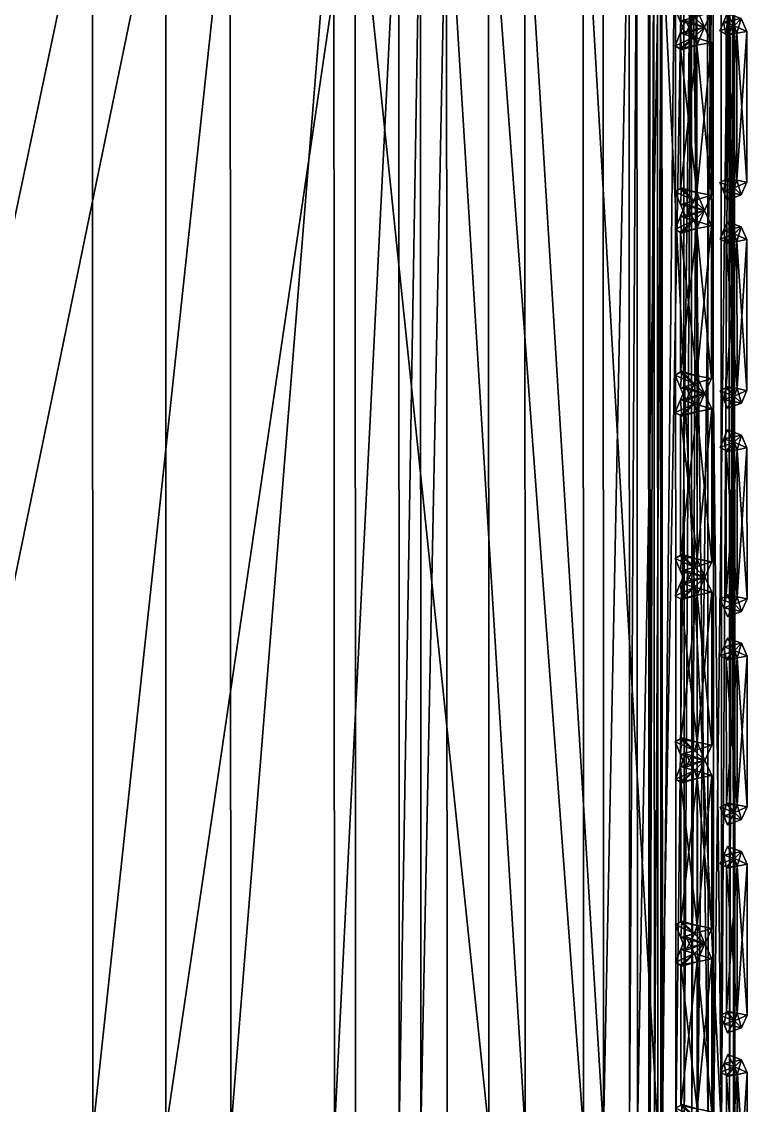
# Model space of a CAD drawing. Header units: centimetres. Extents: x -29.3 to 29.3, y -28.9 to 28.9.
# Drawn here: x 27.923 to 29.341, y 12.357 to 14.476 of the extents above; entities that cross this region are included whole.
import ezdxf

# ---------------------------------------------------------------- set-up
doc = ezdxf.new("R2010")
doc.units = ezdxf.units.CM
doc.layers.get('0').update_dxf_attribs({"true_color": 0xb1581b})

msp = doc.modelspace()

# ---------------------------------------------------------------- meshes
at = {"color": 34, "true_color": 0xb1581b}
mesh = msp.add_polyface(dxfattribs=at)
corners = [(28.5328, 14.816, 4.6663), (28.5337, 12.3068, 4.6833), (28.3311, 12.3067, 4.6833), (28.3303, 14.8158, 4.6663), (28.5282, 17.2791, 4.6208), (28.3256, 17.2785, 4.6208), (28.3314, 9.7956, 4.7369), (28.3139, 19.6507, 4.482), (28.0564, 17.2777, 4.6208), (28.0447, 19.6489, 4.482), (27.4958, 17.0694, 4.6222), (28.0611, 14.8155, 4.6663), (28.0619, 12.3066, 4.6833), (27.5013, 12.1586, 4.6839), (27.5004, 14.6372, 4.6671), (28.0622, 9.7956, 4.7369), (28.2044, 14.822, 18.985), (27.6864, 14.8218, 19.2113), (27.6865, 12.3077, 19.2376), (28.2047, 12.3077, 19.0071), (28.5745, 14.8222, 18.7641), (28.575, 12.3078, 18.7822), (28.563, 17.2846, 18.7404), (28.1924, 17.2828, 18.9554), (27.6747, 17.2822, 19.1751), (28.2048, 9.7936, 19.0144), (28.5751, 9.7936, 18.7882), (26.9822, 12.3076, 19.4764), (26.9822, 9.7935, 19.4867), (26.9821, 14.8217, 19.4456), (26.9723, 17.2832, 19.4021), (26.049, 17.2852, 19.6276), (26.0564, 14.8216, 19.6778), (26.0564, 12.3076, 19.7124), (24.8738, 14.8216, 19.8978), (23.3989, 14.8216, 20.0953), (23.3989, 12.3076, 20.1316), (24.8738, 12.3076, 19.9345), (24.8691, 17.2876, 19.8425), (23.3966, 17.2898, 20.0381), (26.9428, 19.6394, 19.3538), (27.6402, 19.6349, 19.1367), (21.5965, 14.8216, 20.2604), (21.5965, 12.3076, 20.2928), (28.157, 19.6368, 18.9253), (27.4842, 19.4111, 4.485), (26.4191, 16.446, 4.6263), (26.4079, 18.7019, 4.4941), (25.0843, 15.615, 4.6317), (25.0737, 17.757, 4.5063), (26.4235, 14.1027, 4.6695), (26.4243, 11.7147, 4.6858), (25.0893, 11.1228, 4.6882), (25.0885, 13.3902, 4.6728)]
mesh.append_faces([[corners[k] for k in face] for face in [(0, 1, 2), (2, 3, 0), (4, 0, 3), (3, 5, 4), (6, 2, 1), (7, 5, 8), (9, 8, 10), (11, 8, 5), (5, 3, 11), (12, 11, 3), (3, 2, 12), (11, 12, 13), (13, 14, 11), (8, 11, 14), (14, 10, 8), (15, 12, 2), (16, 17, 18), (18, 19, 16), (20, 16, 19), (19, 21, 20), (16, 20, 22), (22, 23, 16), (17, 16, 23), (23, 24, 17), (25, 19, 18), (26, 21, 19), (18, 27, 28), (29, 27, 18), (18, 17, 29), (30, 29, 17), (17, 24, 30), (29, 30, 31), (31, 32, 29), (27, 29, 32), (32, 33, 27), (34, 35, 36), (36, 37, 34), (32, 34, 37), (37, 33, 32), (34, 32, 31), (31, 38, 34), (35, 34, 38), (38, 39, 35), (31, 30, 40), (30, 24, 41), (42, 35, 39), (43, 36, 35), (24, 23, 44), (45, 10, 46), (47, 46, 48), (48, 49, 47), (50, 46, 10), (10, 14, 50), (51, 50, 14), (14, 13, 51), (50, 51, 52), (52, 53, 50), (46, 50, 53), (53, 48, 46)]], dxfattribs={"vtx2": -1, "color": 34})
mesh = msp.add_polyface(dxfattribs=at)
corners = [(29.3166, 12.307, 15.946), (29.3157, 14.8167, 15.9427), (29.3157, 14.8167, 16.9031), (29.3166, 12.307, 16.9072), (29.3166, 12.307, 14.6243), (29.3157, 14.8167, 14.622), (29.3157, 14.8167, 13.0097), (29.3166, 12.307, 13.0109), (29.3157, 14.8167, 11.2518), (29.3166, 12.307, 11.2518), (29.2903, 12.307, 17.9675), (29.2895, 14.8167, 17.9627), (29.2632, 14.8167, 17.9712), (29.2641, 12.307, 17.9761), (29.2317, 14.8166, 17.9741), (29.2002, 14.8166, 17.9712), (29.174, 14.8166, 17.9627), (29.1748, 12.3069, 17.9675), (29.2011, 12.307, 17.9761), (29.3157, 14.8167, 17.4343), (29.3166, 12.307, 17.4388), (29.3157, 14.8167, 17.6851), (29.3166, 12.307, 17.6898), (29.3052, 14.8167, 17.9485), (29.3131, 14.8167, 17.9265), (29.3061, 12.307, 17.9533), (29.3139, 12.307, 17.9314), (29.1486, 12.3069, 17.9135), (29.1477, 14.8165, 17.9087), (29.1477, 14.8165, 17.8859), (29.1512, 12.3069, 17.9348), (29.1503, 14.8166, 17.93), (29.1582, 14.8166, 17.9485), (29.1591, 12.3069, 17.9533), (29.3157, 14.8167, 17.8948), (29.3166, 12.307, 17.8996), (29.3157, 14.8167, 17.8539), (29.3166, 12.307, 17.8587), (29.2746, 12.307, 6.2084), (29.2737, 14.8167, 6.2011), (29.3052, 14.8167, 7.7916), (29.2431, 12.307, 5.023), (29.2422, 14.8167, 5.0084), (29.3157, 14.8167, 9.4938), (29.3166, 12.307, 9.4926), (29.1716, 12.3069, 4.351), (29.1708, 14.8166, 4.3339), (29.2165, 14.8166, 4.3755), (29.126, 12.3069, 4.3925), (29.1251, 14.8165, 4.3755), (28.7484, 17.2797, 4.6208), (28.753, 14.8162, 4.6663), (28.7021, 14.8161, 4.6663), (28.7029, 12.3068, 4.6833), (28.6606, 12.3068, 4.6833), (28.6597, 14.8161, 4.6663), (28.6974, 17.2796, 4.6208), (28.6551, 17.2795, 4.6208), (28.5328, 14.816, 4.6663), (28.5337, 12.3068, 4.6833), (28.8347, 14.8223, 18.546), (28.8353, 12.3079, 18.5603), (29.0206, 12.3079, 18.3443), (29.0199, 14.8224, 18.3333), (28.5745, 14.8222, 18.7641), (28.575, 12.3078, 18.7822), (29.1656, 12.3079, 18.1369), (29.165, 14.8224, 18.1287), (29.2905, 12.3079, 17.9337), (29.29, 14.8222, 17.9282), (28.906, 14.8163, 4.6663), (29.0589, 14.8165, 4.6247), (29.0598, 12.3069, 4.6418), (28.9068, 12.3069, 4.6833), (29.2326, 12.307, 4.5172), (29.2317, 14.8166, 4.5001), (29.2173, 12.307, 4.3925), (29.1099, 14.8165, 4.5001), (29.1107, 12.3069, 4.5172), (29.3157, 14.8167, 17.8045), (29.3166, 12.307, 17.8093)]
mesh.append_faces([[corners[k] for k in face] for face in [(0, 1, 2), (2, 3, 0), (1, 0, 4), (4, 5, 1), (6, 5, 4), (4, 7, 6), (8, 6, 7), (7, 9, 8), (10, 11, 12), (13, 12, 14), (15, 16, 17), (14, 15, 18), (19, 20, 3), (3, 2, 19), (20, 19, 21), (21, 22, 20), (23, 11, 10), (24, 23, 25), (25, 26, 24), (27, 28, 29), (30, 31, 28), (32, 31, 30), (16, 32, 33), (34, 24, 26), (26, 35, 34), (36, 34, 35), (35, 37, 36), (38, 39, 40), (41, 42, 39), (43, 8, 9), (9, 44, 43), (40, 43, 44), (45, 46, 47), (48, 49, 46), (50, 51, 52), (53, 52, 51), (54, 55, 52), (56, 52, 55), (57, 55, 58), (59, 58, 55), (60, 61, 62), (62, 63, 60), (61, 60, 64), (64, 65, 61), (66, 67, 63), (63, 62, 66), (67, 66, 68), (68, 69, 67), (70, 71, 72), (51, 70, 73), (70, 51, 50), (74, 75, 42), (76, 47, 75), (72, 71, 77), (78, 77, 49), (79, 36, 37), (37, 80, 79), (21, 79, 80), (80, 22, 21)]], dxfattribs={"vtx2": -1, "color": 34})
at = {"color": 164, "true_color": 0x1c1cb1}
mesh = msp.add_polyface(dxfattribs=at)
corners = [(29.3149, 14.4682, 17.7715), (29.2943, 14.475, 17.7698), (29.2872, 14.4579, 17.7517), (29.2986, 14.452, 17.7517), (29.3287, 14.4821, 17.7517), (29.3015, 14.492, 17.7516), (29.3149, 14.4682, 17.7318), (29.2943, 14.4749, 17.7335), (29.3203, 14.4535, 17.7717), (29.2991, 14.4493, 17.7517), (29.3398, 14.4572, 17.7517), (29.3203, 14.4534, 17.7318), (29.3205, 14.1661, 17.7724), (29.2993, 14.1702, 17.7524), (29.3399, 14.1622, 17.7524), (29.3205, 14.166, 17.7325), (29.3203, 14.5733, 17.7714), (29.3202, 14.8607, 17.7707), (29.299, 14.8565, 17.7507), (29.2991, 14.5773, 17.7514), (29.3397, 14.5694, 17.7514), (29.3396, 14.8644, 17.7507), (29.3203, 14.5732, 17.7315), (29.3202, 14.8606, 17.7308), (29.3149, 14.5585, 17.7713), (29.2986, 14.5746, 17.7514), (29.3287, 14.5446, 17.7515), (29.3149, 14.5584, 17.7316), (29.2943, 14.5517, 17.7696), (29.2872, 14.5687, 17.7514), (29.3015, 14.5346, 17.7515), (29.2943, 14.5516, 17.7333)]
mesh.append_faces([[corners[k] for k in face] for face in [(30, 28, 29), (31, 30, 29)]], dxfattribs={"color": 164})
mesh.append_faces([[corners[k] for k in face] for face in [(0, 1, 2), (2, 3, 0), (4, 5, 1), (1, 0, 4), (6, 7, 5), (5, 4, 6), (3, 2, 7), (7, 6, 3), (8, 0, 3), (3, 9, 8), (10, 4, 0), (0, 8, 10), (11, 6, 4), (4, 10, 11), (9, 3, 6), (6, 11, 9), (12, 8, 9), (9, 13, 12), (14, 10, 8), (15, 11, 10), (13, 9, 11), (11, 15, 13), (5, 7, 2), (2, 1, 5), (16, 17, 18), (18, 19, 16), (17, 16, 20), (21, 20, 22), (19, 18, 23), (23, 22, 19), (24, 16, 19), (19, 25, 24), (26, 20, 16), (16, 24, 26), (27, 22, 20), (20, 26, 27), (25, 19, 22), (22, 27, 25), (28, 24, 25), (25, 29, 28), (30, 26, 24), (24, 28, 30), (31, 27, 26), (26, 30, 31), (29, 25, 27), (27, 31, 29)]], dxfattribs={"vtx2": -1, "color": 164})
at = {"color": 34, "true_color": 0xb1581b}
mesh = msp.add_polyface(dxfattribs=at)
corners = [(29.3169, 9.7957, 15.9473), (29.3166, 12.307, 15.946), (29.3166, 12.307, 16.9072), (29.3169, 9.7957, 14.6252), (29.3166, 12.307, 14.6243), (29.3166, 12.307, 11.2518), (29.3166, 12.307, 13.0109), (29.3169, 9.7957, 13.0114), (29.2906, 9.7957, 17.9693), (29.2903, 12.307, 17.9675), (29.2641, 12.307, 17.9761), (29.2644, 9.7957, 17.9778), (29.2326, 12.307, 17.9789), (29.2011, 12.307, 17.9761), (29.2014, 9.7957, 17.9778), (29.1748, 12.3069, 17.9675), (29.1751, 9.7957, 17.9693), (29.2632, 14.8167, 17.9712), (29.2317, 14.8166, 17.9741), (29.2002, 14.8166, 17.9712), (29.3169, 9.7957, 16.9087), (29.3166, 12.307, 17.4388), (29.3169, 9.7957, 17.4404), (29.3166, 12.307, 17.6898), (29.3139, 12.307, 17.9314), (29.3061, 12.307, 17.9533), (29.3064, 9.7957, 17.9551), (29.3052, 14.8167, 17.9485), (29.1477, 14.8165, 17.8859), (29.1486, 12.3069, 17.8908), (29.1486, 12.3069, 17.9135), (29.1477, 14.8165, 17.9087), (29.1512, 12.3069, 17.9348), (29.1591, 12.3069, 17.9533), (29.1582, 14.8166, 17.9485), (29.174, 14.8166, 17.9627), (29.1489, 9.7957, 17.9153), (29.1515, 9.7957, 17.9366), (29.1594, 9.7957, 17.9551), (29.3166, 12.307, 17.8587), (29.3166, 12.307, 17.8996), (29.3169, 9.7957, 17.9014), (29.3142, 9.7957, 17.9331), (29.2431, 12.307, 5.023), (29.2746, 12.307, 6.2084), (29.2749, 9.7957, 6.2347), (29.3061, 12.307, 7.792), (29.3064, 9.7957, 7.798), (29.3166, 12.307, 9.4926), (29.3169, 9.7957, 9.4922), (29.3169, 9.7957, 11.2518), (29.3052, 14.8167, 7.7916), (29.2737, 14.8167, 6.2011), (29.2165, 14.8166, 4.3755), (29.2173, 12.307, 4.3925), (29.1716, 12.3069, 4.351), (29.1708, 14.8166, 4.3339), (29.126, 12.3069, 4.3925), (29.1719, 9.7957, 4.4045), (29.1263, 9.7957, 4.4461), (28.753, 14.8162, 4.6663), (28.7539, 12.3068, 4.6833), (28.7029, 12.3068, 4.6833), (28.7021, 14.8161, 4.6663), (28.6606, 12.3068, 4.6833), (28.6597, 14.8161, 4.6663), (28.5337, 12.3068, 4.6833), (29.0206, 12.3079, 18.3443), (28.8353, 12.3079, 18.5603), (28.8355, 9.7936, 18.5651), (28.575, 12.3078, 18.7822), (28.5751, 9.7936, 18.7882), (29.2905, 12.3079, 17.9337), (29.1656, 12.3079, 18.1369), (29.1658, 9.7936, 18.1396), (29.0208, 9.7936, 18.348), (29.0598, 12.3069, 4.6418), (28.9068, 12.3069, 4.6833), (28.906, 14.8163, 4.6663), (28.9071, 9.7957, 4.7369), (29.0601, 9.7957, 4.6953), (29.2422, 14.8167, 5.0084), (29.2326, 12.307, 4.5172), (29.2317, 14.8166, 4.5001), (29.2329, 9.7957, 4.5707), (29.2176, 9.7957, 4.4461), (29.1107, 12.3069, 4.5172), (29.111, 9.7957, 4.5707), (29.1099, 14.8165, 4.5001), (29.1251, 14.8165, 4.3755), (29.3166, 12.307, 17.8093), (29.3169, 9.7957, 17.811), (29.3169, 9.7957, 17.8604)]
mesh.append_faces([[corners[k] for k in face] for face in [(0, 1, 2), (3, 4, 1), (5, 6, 7), (6, 4, 3), (8, 9, 10), (11, 10, 12), (12, 13, 14), (13, 15, 16), (17, 10, 9), (18, 12, 10), (15, 13, 19), (13, 12, 18), (20, 2, 21), (22, 21, 23), (24, 25, 26), (25, 9, 8), (9, 25, 27), (28, 29, 30), (31, 30, 32), (32, 33, 34), (33, 15, 35), (36, 30, 29), (37, 32, 30), (15, 33, 38), (33, 32, 37), (39, 40, 41), (40, 24, 42), (43, 44, 45), (44, 46, 47), (46, 48, 49), (48, 5, 50), (51, 46, 44), (52, 44, 43), (48, 46, 51), (53, 54, 55), (56, 55, 57), (58, 55, 54), (59, 57, 55), (60, 61, 62), (63, 62, 64), (65, 64, 66), (67, 68, 69), (68, 70, 71), (72, 73, 74), (73, 67, 75), (76, 77, 78), (77, 61, 60), (61, 77, 79), (77, 76, 80), (81, 43, 82), (83, 82, 54), (84, 82, 43), (85, 54, 82), (80, 76, 86), (87, 86, 57), (88, 86, 76), (89, 57, 86), (23, 90, 91), (90, 39, 92)]], dxfattribs={"vtx2": -1, "color": 34})
at = {"color": 214, "true_color": 0x911cb1}
mesh = msp.add_polyface(dxfattribs=at)
corners = [(29.237, 14.4458, 4.6958), (29.2098, 14.4536, 4.6924), (29.1995, 14.4288, 4.6661), (29.2123, 14.4212, 4.6661), (29.257, 14.4656, 4.6661), (29.2201, 14.4784, 4.6661), (29.237, 14.4458, 4.6364), (29.2098, 14.4536, 4.6398), (29.2421, 14.43, 4.696), (29.21, 14.4236, 4.6661), (29.2707, 14.4356, 4.6661), (29.2421, 14.43, 4.6362), (29.2422, 14.1422, 4.6959), (29.2101, 14.1486, 4.666), (29.2709, 14.1366, 4.6659), (29.2422, 14.1422, 4.636), (29.2124, 14.151, 4.6659), (29.2371, 14.1264, 4.6957), (29.1996, 14.1434, 4.6659), (29.2371, 14.1264, 4.6362), (29.2098, 14.782, 4.6663), (29.21, 14.507, 4.6661), (29.2421, 14.5006, 4.696), (29.242, 14.7884, 4.6962), (29.2707, 14.495, 4.6661), (29.2706, 14.794, 4.6663), (29.2421, 14.5007, 4.6362), (29.237, 14.4848, 4.6958), (29.2123, 14.5094, 4.6661), (29.257, 14.4651, 4.6661), (29.237, 14.4849, 4.6364), (29.2098, 14.477, 4.6924), (29.1994, 14.5018, 4.6661), (29.2201, 14.4523, 4.6661), (29.2098, 14.477, 4.6398)]
mesh.append_faces([[corners[k] for k in face] for face in [(33, 31, 32), (34, 33, 32)]], dxfattribs={"color": 214})
mesh.append_faces([[corners[k] for k in face] for face in [(0, 1, 2), (2, 3, 0), (4, 5, 1), (1, 0, 4), (6, 7, 5), (5, 4, 6), (3, 2, 7), (7, 6, 3), (8, 0, 3), (3, 9, 8), (10, 4, 0), (0, 8, 10), (11, 6, 4), (4, 10, 11), (9, 3, 6), (6, 11, 9), (12, 8, 9), (9, 13, 12), (14, 10, 8), (8, 12, 14), (15, 11, 10), (10, 14, 15), (13, 9, 11), (11, 15, 13), (13, 16, 17), (16, 13, 15), (18, 16, 19), (5, 7, 2), (2, 1, 5), (20, 21, 22), (23, 22, 24), (25, 24, 26), (27, 22, 21), (21, 28, 27), (29, 24, 22), (22, 27, 29), (30, 26, 24), (24, 29, 30), (28, 21, 26), (26, 30, 28), (31, 27, 28), (28, 32, 31), (33, 29, 27), (27, 31, 33), (34, 30, 29), (29, 33, 34), (32, 28, 30), (30, 34, 32)]], dxfattribs={"vtx2": -1, "color": 214})
at = {"color": 164, "true_color": 0x1c1cb1}
mesh = msp.add_polyface(dxfattribs=at)
corners = [(29.3151, 14.061, 17.7726), (29.2945, 14.0678, 17.7708), (29.2874, 14.0507, 17.7527), (29.2988, 14.0448, 17.7527), (29.3289, 14.0749, 17.7527), (29.3017, 14.0849, 17.7526), (29.3151, 14.0609, 17.7328), (29.2945, 14.0677, 17.7345), (29.3205, 14.0463, 17.7727), (29.2993, 14.0421, 17.7527), (29.34, 14.0501, 17.7527), (29.3205, 14.0462, 17.7328), (29.3206, 13.7589, 17.7734), (29.2994, 13.763, 17.7534), (29.3401, 13.755, 17.7535), (29.3206, 13.7588, 17.7335), (29.3152, 13.7441, 17.7733), (29.2989, 13.7602, 17.7534), (29.3203, 14.4535, 17.7717), (29.3205, 14.1661, 17.7724), (29.3399, 14.1622, 17.7524), (29.3398, 14.4572, 17.7517), (29.3205, 14.166, 17.7325), (29.3151, 14.1513, 17.7723), (29.2993, 14.1702, 17.7524), (29.2988, 14.1674, 17.7524), (29.3289, 14.1374, 17.7525), (29.3151, 14.1512, 17.7326), (29.2945, 14.1445, 17.7707), (29.2873, 14.1615, 17.7524), (29.3016, 14.1274, 17.7525), (29.2945, 14.1444, 17.7343)]
mesh.append_faces([[corners[k] for k in face] for face in [(30, 28, 29), (31, 30, 29)]], dxfattribs={"color": 164})
mesh.append_faces([[corners[k] for k in face] for face in [(0, 1, 2), (2, 3, 0), (4, 5, 1), (1, 0, 4), (6, 7, 5), (5, 4, 6), (3, 2, 7), (7, 6, 3), (8, 0, 3), (3, 9, 8), (10, 4, 0), (0, 8, 10), (11, 6, 4), (4, 10, 11), (9, 3, 6), (6, 11, 9), (12, 8, 9), (9, 13, 12), (14, 10, 8), (8, 12, 14), (15, 11, 10), (10, 14, 15), (13, 9, 11), (11, 15, 13), (16, 12, 13), (13, 17, 16), (17, 13, 15), (5, 7, 2), (2, 1, 5), (18, 19, 20), (21, 20, 22), (23, 19, 24), (24, 25, 23), (26, 20, 19), (19, 23, 26), (27, 22, 20), (20, 26, 27), (25, 24, 22), (22, 27, 25), (28, 23, 25), (25, 29, 28), (30, 26, 23), (23, 28, 30), (31, 27, 26), (26, 30, 31), (29, 25, 27), (27, 31, 29)]], dxfattribs={"vtx2": -1, "color": 164})
at = {"color": 214, "true_color": 0x911cb1}
mesh = msp.add_polyface(dxfattribs=at)
corners = [(29.2372, 14.0874, 4.6957), (29.2099, 14.0952, 4.6923), (29.1996, 14.0704, 4.6659), (29.2124, 14.0628, 4.6659), (29.2572, 14.1071, 4.6659), (29.2202, 14.1199, 4.6659), (29.2372, 14.0874, 4.6362), (29.2099, 14.0952, 4.6396), (29.2423, 14.0715, 4.6959), (29.2102, 14.0652, 4.6659), (29.2709, 14.0772, 4.6659), (29.2423, 14.0716, 4.636), (29.2424, 13.7838, 4.6957), (29.2103, 13.7901, 4.6658), (29.271, 13.7782, 4.6658), (29.2424, 13.7838, 4.6359), (29.2373, 13.768, 4.6955), (29.2126, 13.7926, 4.6658), (29.2373, 13.768, 4.636), (29.2101, 13.7601, 4.6921), (29.1997, 13.7849, 4.6658), (29.2101, 13.7602, 4.6394), (29.2371, 14.1264, 4.6957), (29.2422, 14.1422, 4.6959), (29.2101, 14.1486, 4.666), (29.2571, 14.1067, 4.6659), (29.2709, 14.1366, 4.6659), (29.2371, 14.1264, 4.6362), (29.2422, 14.1422, 4.636), (29.2124, 14.151, 4.6659), (29.2099, 14.1186, 4.6923), (29.1996, 14.1434, 4.6659), (29.2203, 14.0939, 4.6659), (29.2099, 14.1186, 4.6396)]
mesh.append_faces([[corners[k] for k in face] for face in [(32, 30, 31), (33, 32, 31)]], dxfattribs={"color": 214})
mesh.append_faces([[corners[k] for k in face] for face in [(0, 1, 2), (2, 3, 0), (4, 5, 1), (1, 0, 4), (6, 7, 5), (5, 4, 6), (3, 2, 7), (7, 6, 3), (8, 0, 3), (3, 9, 8), (10, 4, 0), (0, 8, 10), (11, 6, 4), (4, 10, 11), (9, 3, 6), (6, 11, 9), (12, 8, 9), (9, 13, 12), (14, 10, 8), (8, 12, 14), (15, 11, 10), (10, 14, 15), (13, 9, 11), (11, 15, 13), (16, 12, 13), (13, 17, 16), (18, 15, 14), (17, 13, 15), (15, 18, 17), (19, 16, 17), (17, 20, 19), (20, 17, 18), (18, 21, 20), (5, 7, 2), (2, 1, 5), (22, 23, 24), (25, 26, 23), (23, 22, 25), (27, 28, 26), (26, 25, 27), (28, 27, 29), (30, 22, 29), (29, 31, 30), (32, 25, 22), (22, 30, 32), (33, 27, 25), (25, 32, 33), (27, 33, 31)]], dxfattribs={"vtx2": -1, "color": 214})
mesh = msp.add_polyface(dxfattribs=at)
corners = [(29.2373, 13.729, 4.6955), (29.2101, 13.7368, 4.6921), (29.1998, 13.712, 4.6658), (29.2126, 13.7044, 4.6658), (29.2573, 13.7487, 4.6658), (29.2204, 13.7615, 4.6658), (29.2373, 13.729, 4.636), (29.2101, 13.7368, 4.6394), (29.2424, 13.7131, 4.6957), (29.2103, 13.7068, 4.6658), (29.2711, 13.7188, 4.6658), (29.2424, 13.7131, 4.6358), (29.2426, 13.4253, 4.6955), (29.2104, 13.4317, 4.6656), (29.2712, 13.4198, 4.6656), (29.2425, 13.4254, 4.6357), (29.2374, 13.4096, 4.6953), (29.2127, 13.4342, 4.6656), (29.2575, 13.3898, 4.6656), (29.2374, 13.4096, 4.6359), (29.2102, 13.4017, 4.6919), (29.1999, 13.4265, 4.6656), (29.2102, 13.4018, 4.6393), (29.2206, 13.377, 4.6656), (29.2573, 13.7483, 4.6658), (29.271, 13.7782, 4.6658), (29.2424, 13.7838, 4.6957), (29.2373, 13.768, 4.6955), (29.2373, 13.768, 4.636), (29.2205, 13.7354, 4.6657), (29.2101, 13.7601, 4.6921), (29.2101, 13.7602, 4.6394), (29.1997, 13.7849, 4.6658)]
mesh.append_faces([[corners[k] for k in face] for face in [(23, 20, 21), (22, 23, 21), (29, 30, 32), (31, 29, 32)]], dxfattribs={"color": 214})
mesh.append_faces([[corners[k] for k in face] for face in [(0, 1, 2), (2, 3, 0), (4, 5, 1), (1, 0, 4), (6, 7, 5), (5, 4, 6), (3, 2, 7), (7, 6, 3), (8, 0, 3), (3, 9, 8), (10, 4, 0), (0, 8, 10), (11, 6, 4), (4, 10, 11), (9, 3, 6), (6, 11, 9), (12, 8, 9), (9, 13, 12), (14, 10, 8), (8, 12, 14), (15, 11, 10), (10, 14, 15), (13, 9, 11), (11, 15, 13), (16, 12, 13), (13, 17, 16), (18, 14, 12), (12, 16, 18), (19, 15, 14), (14, 18, 19), (17, 13, 15), (15, 19, 17), (20, 16, 17), (17, 21, 20), (22, 19, 18), (21, 17, 19), (19, 22, 21), (5, 7, 2), (2, 1, 5), (24, 25, 26), (26, 27, 24), (25, 24, 28), (29, 24, 27), (27, 30, 29), (31, 28, 24), (24, 29, 31)]], dxfattribs={"vtx2": -1, "color": 214})
at = {"color": 164, "true_color": 0x1c1cb1}
mesh = msp.add_polyface(dxfattribs=at)
corners = [(29.3153, 13.6538, 17.7736), (29.2947, 13.6606, 17.7719), (29.2876, 13.6435, 17.7537), (29.299, 13.6376, 17.7537), (29.3291, 13.6677, 17.7537), (29.3018, 13.6777, 17.7536), (29.3153, 13.6537, 17.7338), (29.2947, 13.6605, 17.7355), (29.3207, 13.6391, 17.7737), (29.2995, 13.6349, 17.7538), (29.3401, 13.6428, 17.7537), (29.3207, 13.639, 17.7338), (29.3208, 13.3517, 17.7744), (29.2996, 13.3558, 17.7544), (29.3403, 13.3478, 17.7545), (29.3208, 13.3516, 17.7345), (29.3154, 13.3369, 17.7743), (29.2991, 13.353, 17.7544), (29.3293, 13.323, 17.7545), (29.3154, 13.3368, 17.7346), (29.2877, 13.3471, 17.7545), (29.2949, 13.3301, 17.7727), (29.3291, 13.7302, 17.7535), (29.3401, 13.755, 17.7535), (29.3206, 13.7589, 17.7734), (29.3152, 13.7441, 17.7733), (29.3152, 13.744, 17.7336), (29.3206, 13.7588, 17.7335), (29.2989, 13.7602, 17.7534), (29.2947, 13.7373, 17.7717), (29.2875, 13.7543, 17.7535), (29.3018, 13.7202, 17.7535), (29.2947, 13.7372, 17.7353)]
mesh.append_faces([[corners[k] for k in face] for face in [(31, 29, 30), (32, 31, 30)]], dxfattribs={"color": 164})
mesh.append_faces([[corners[k] for k in face] for face in [(0, 1, 2), (2, 3, 0), (4, 5, 1), (1, 0, 4), (6, 7, 5), (5, 4, 6), (3, 2, 7), (7, 6, 3), (8, 0, 3), (3, 9, 8), (10, 4, 0), (0, 8, 10), (11, 6, 4), (4, 10, 11), (9, 3, 6), (6, 11, 9), (12, 8, 9), (9, 13, 12), (14, 10, 8), (8, 12, 14), (15, 11, 10), (10, 14, 15), (13, 9, 11), (11, 15, 13), (16, 12, 13), (13, 17, 16), (18, 14, 12), (19, 15, 14), (17, 13, 15), (15, 19, 17), (17, 20, 21), (20, 17, 19), (5, 7, 2), (2, 1, 5), (22, 23, 24), (24, 25, 22), (26, 27, 23), (23, 22, 26), (27, 26, 28), (29, 25, 28), (28, 30, 29), (31, 22, 25), (25, 29, 31), (32, 26, 22), (22, 31, 32), (30, 28, 26), (26, 32, 30)]], dxfattribs={"vtx2": -1, "color": 164})
at = {"color": 214, "true_color": 0x911cb1}
mesh = msp.add_polyface(dxfattribs=at)
corners = [(29.2576, 13.0319, 4.6654), (29.2207, 13.0447, 4.6654), (29.2104, 13.0199, 4.6918), (29.2376, 13.0121, 4.6357), (29.2375, 13.3705, 4.6953), (29.2103, 13.3783, 4.6919), (29.2, 13.3536, 4.6656), (29.2128, 13.3459, 4.6656), (29.2575, 13.3903, 4.6656), (29.2206, 13.4031, 4.6656), (29.2375, 13.3706, 4.6359), (29.2103, 13.3783, 4.6393), (29.2426, 13.3547, 4.6955), (29.2105, 13.3484, 4.6656), (29.2712, 13.3603, 4.6656), (29.2426, 13.3547, 4.6357), (29.2427, 13.0669, 4.6954), (29.2106, 13.0733, 4.6654), (29.2714, 13.0614, 4.6654), (29.2427, 13.067, 4.6355), (29.2376, 13.0512, 4.6952), (29.2129, 13.0757, 4.6654), (29.2576, 13.0314, 4.6654), (29.2376, 13.0512, 4.6357), (29.2104, 13.0433, 4.6918), (29.2, 13.0681, 4.6654), (29.2208, 13.0186, 4.6654), (29.2104, 13.0433, 4.6391), (29.2206, 13.377, 4.6656), (29.2575, 13.3898, 4.6656), (29.2374, 13.4096, 4.6953), (29.2102, 13.4017, 4.6919), (29.2102, 13.4018, 4.6393)]
mesh.append_faces([[corners[k] for k in face] for face in [(26, 24, 25), (27, 26, 25)]], dxfattribs={"color": 214})
mesh.append_faces([[corners[k] for k in face] for face in [(0, 1, 2), (1, 0, 3), (4, 5, 6), (6, 7, 4), (8, 9, 5), (5, 4, 8), (10, 11, 9), (9, 8, 10), (7, 6, 11), (11, 10, 7), (12, 4, 7), (7, 13, 12), (14, 8, 4), (4, 12, 14), (15, 10, 8), (8, 14, 15), (13, 7, 10), (10, 15, 13), (16, 12, 13), (13, 17, 16), (18, 14, 12), (12, 16, 18), (19, 15, 14), (14, 18, 19), (17, 13, 15), (15, 19, 17), (20, 16, 17), (17, 21, 20), (22, 18, 16), (16, 20, 22), (23, 19, 18), (18, 22, 23), (21, 17, 19), (19, 23, 21), (24, 20, 21), (21, 25, 24), (26, 22, 20), (20, 24, 26), (27, 23, 22), (22, 26, 27), (25, 21, 23), (23, 27, 25), (9, 11, 6), (6, 5, 9), (28, 29, 30), (30, 31, 28), (29, 28, 32)]], dxfattribs={"vtx2": -1, "color": 214})
at = {"color": 164, "true_color": 0x1c1cb1}
mesh = msp.add_polyface(dxfattribs=at)
corners = [(29.3155, 13.2467, 17.7746), (29.2949, 13.2534, 17.7729), (29.2878, 13.2363, 17.7547), (29.2992, 13.2304, 17.7548), (29.3293, 13.2605, 17.7547), (29.302, 13.2705, 17.7547), (29.3155, 13.2466, 17.7348), (29.2949, 13.2533, 17.7365), (29.3209, 13.2319, 17.7747), (29.2997, 13.2277, 17.7548), (29.3403, 13.2356, 17.7547), (29.3209, 13.2318, 17.7348), (29.321, 12.9445, 17.7754), (29.2998, 12.9486, 17.7554), (29.3405, 12.9406, 17.7555), (29.321, 12.9444, 17.7355), (29.3156, 12.9297, 17.7754), (29.2993, 12.9458, 17.7555), (29.3294, 12.9158, 17.7555), (29.3156, 12.9296, 17.7356), (29.295, 12.9229, 17.7737), (29.2879, 12.9399, 17.7555), (29.295, 12.9228, 17.7374), (29.3022, 12.9058, 17.7556), (29.3208, 13.3517, 17.7744), (29.3154, 13.3369, 17.7743), (29.3293, 13.323, 17.7545), (29.3403, 13.3478, 17.7545), (29.3154, 13.3368, 17.7346), (29.2949, 13.3301, 17.7727), (29.2991, 13.353, 17.7544), (29.302, 13.313, 17.7545), (29.2949, 13.33, 17.7363), (29.2877, 13.3471, 17.7545)]
mesh.append_faces([[corners[k] for k in face] for face in [(23, 20, 21), (31, 29, 33), (32, 31, 33)]], dxfattribs={"color": 164})
mesh.append_faces([[corners[k] for k in face] for face in [(0, 1, 2), (2, 3, 0), (4, 5, 1), (1, 0, 4), (6, 7, 5), (5, 4, 6), (3, 2, 7), (7, 6, 3), (8, 0, 3), (3, 9, 8), (10, 4, 0), (0, 8, 10), (11, 6, 4), (4, 10, 11), (9, 3, 6), (6, 11, 9), (12, 8, 9), (9, 13, 12), (14, 10, 8), (8, 12, 14), (15, 11, 10), (10, 14, 15), (13, 9, 11), (11, 15, 13), (16, 12, 13), (13, 17, 16), (18, 14, 12), (12, 16, 18), (19, 15, 14), (14, 18, 19), (17, 13, 15), (15, 19, 17), (20, 16, 17), (17, 21, 20), (21, 17, 19), (19, 22, 21), (5, 7, 2), (2, 1, 5), (24, 25, 26), (27, 26, 28), (29, 25, 30), (31, 26, 25), (25, 29, 31), (32, 28, 26), (26, 31, 32), (28, 32, 33)]], dxfattribs={"vtx2": -1, "color": 164})
at = {"color": 214, "true_color": 0x911cb1}
mesh = msp.add_polyface(dxfattribs=at)
corners = [(29.2578, 12.6735, 4.6653), (29.2209, 12.6863, 4.6653), (29.2106, 12.6615, 4.6916), (29.2378, 12.6537, 4.695), (29.2378, 12.6537, 4.6355), (29.2106, 12.6615, 4.6389), (29.2715, 12.6435, 4.6653), (29.2429, 12.6379, 4.6353), (29.2003, 12.6367, 4.6653), (29.2376, 13.0121, 4.6952), (29.2104, 13.0199, 4.6918), (29.2001, 12.9951, 4.6654), (29.2129, 12.9875, 4.6654), (29.2576, 13.0319, 4.6654), (29.2376, 13.0121, 4.6357), (29.2104, 13.0199, 4.6391), (29.2207, 13.0447, 4.6654), (29.2428, 12.9963, 4.6954), (29.2106, 12.9899, 4.6654), (29.2714, 13.0019, 4.6654), (29.2427, 12.9963, 4.6355), (29.2429, 12.7085, 4.6952), (29.2108, 12.7149, 4.6653), (29.2715, 12.7029, 4.6653), (29.2429, 12.7086, 4.6353), (29.2378, 12.6927, 4.695), (29.213, 12.7173, 4.6653), (29.2578, 12.673, 4.6652), (29.2378, 12.6928, 4.6355), (29.2106, 12.6849, 4.6916), (29.2002, 12.7097, 4.6653), (29.2209, 12.6602, 4.6652), (29.2106, 12.6849, 4.6389)]
mesh.append_faces([[corners[k] for k in face] for face in [(31, 29, 30), (32, 31, 30)]], dxfattribs={"color": 214})
mesh.append_faces([[corners[k] for k in face] for face in [(0, 1, 2), (2, 3, 0), (4, 5, 1), (1, 0, 4), (6, 0, 3), (7, 4, 0), (1, 5, 8), (8, 2, 1), (9, 10, 11), (11, 12, 9), (10, 9, 13), (14, 15, 16), (12, 11, 15), (15, 14, 12), (17, 9, 12), (12, 18, 17), (19, 13, 9), (9, 17, 19), (20, 14, 13), (13, 19, 20), (18, 12, 14), (14, 20, 18), (21, 17, 18), (18, 22, 21), (23, 19, 17), (17, 21, 23), (24, 20, 19), (19, 23, 24), (22, 18, 20), (20, 24, 22), (25, 21, 22), (22, 26, 25), (27, 23, 21), (21, 25, 27), (28, 24, 23), (23, 27, 28), (26, 22, 24), (24, 28, 26), (29, 25, 26), (26, 30, 29), (31, 27, 25), (25, 29, 31), (32, 28, 27), (27, 31, 32), (30, 26, 28), (28, 32, 30), (16, 15, 11), (11, 10, 16)]], dxfattribs={"vtx2": -1, "color": 214})
at = {"color": 164, "true_color": 0x1c1cb1}
mesh = msp.add_polyface(dxfattribs=at)
corners = [(29.3156, 12.8395, 17.7756), (29.2951, 12.8462, 17.7739), (29.2879, 12.8291, 17.7557), (29.2993, 12.8232, 17.7558), (29.3295, 12.8533, 17.7557), (29.3022, 12.8633, 17.7557), (29.3156, 12.8394, 17.7359), (29.2951, 12.8461, 17.7375), (29.3211, 12.8247, 17.7757), (29.2999, 12.8205, 17.7558), (29.3405, 12.8285, 17.7557), (29.3211, 12.8246, 17.7358), (29.3212, 12.5373, 17.7764), (29.3, 12.5414, 17.7565), (29.3406, 12.5334, 17.7565), (29.3212, 12.5372, 17.7365), (29.3158, 12.5225, 17.7764), (29.2995, 12.5386, 17.7565), (29.3296, 12.5086, 17.7565), (29.3158, 12.5224, 17.7366), (29.2952, 12.5157, 17.7747), (29.2881, 12.5327, 17.7565), (29.3023, 12.4986, 17.7566), (29.2952, 12.5156, 17.7384), (29.3022, 12.9058, 17.7556), (29.3294, 12.9158, 17.7555), (29.3156, 12.9297, 17.7754), (29.295, 12.9229, 17.7737), (29.295, 12.9228, 17.7374), (29.3156, 12.9296, 17.7356), (29.2879, 12.9399, 17.7555)]
mesh.append_faces([[corners[k] for k in face] for face in [(22, 20, 21), (23, 22, 21), (28, 24, 30)]], dxfattribs={"color": 164})
mesh.append_faces([[corners[k] for k in face] for face in [(0, 1, 2), (2, 3, 0), (4, 5, 1), (1, 0, 4), (6, 7, 5), (5, 4, 6), (3, 2, 7), (7, 6, 3), (8, 0, 3), (3, 9, 8), (10, 4, 0), (0, 8, 10), (11, 6, 4), (4, 10, 11), (9, 3, 6), (6, 11, 9), (12, 8, 9), (9, 13, 12), (14, 10, 8), (8, 12, 14), (15, 11, 10), (10, 14, 15), (13, 9, 11), (11, 15, 13), (16, 12, 13), (13, 17, 16), (18, 14, 12), (12, 16, 18), (19, 15, 14), (14, 18, 19), (17, 13, 15), (15, 19, 17), (20, 16, 17), (17, 21, 20), (22, 18, 16), (16, 20, 22), (23, 19, 18), (21, 17, 19), (19, 23, 21), (5, 7, 2), (2, 1, 5), (24, 25, 26), (26, 27, 24), (28, 29, 25), (25, 24, 28)]], dxfattribs={"vtx2": -1, "color": 164})
at = {"color": 214, "true_color": 0x911cb1}
mesh = msp.add_polyface(dxfattribs=at)
corners = [(29.2374, 12.2956, 4.6953), (29.2105, 12.3032, 4.6916), (29.2004, 12.2783, 4.6652), (29.2579, 12.3151, 4.6656), (29.2211, 12.3279, 4.6652), (29.2385, 12.295, 4.6358), (29.211, 12.303, 4.6389), (29.2132, 12.2707, 4.6652), (29.2717, 12.2851, 4.6665), (29.2422, 12.2802, 4.6959), (29.2439, 12.2787, 4.6361), (29.211, 12.2731, 4.6652), (29.2378, 12.6537, 4.695), (29.2106, 12.6615, 4.6916), (29.2003, 12.6367, 4.6653), (29.2131, 12.6291, 4.6653), (29.2106, 12.6615, 4.6389), (29.2378, 12.6537, 4.6355), (29.2429, 12.6379, 4.6952), (29.2108, 12.6315, 4.6653), (29.2715, 12.6435, 4.6653), (29.2578, 12.6735, 4.6653), (29.2429, 12.6379, 4.6353), (29.243, 12.3501, 4.695), (29.2109, 12.3565, 4.6651), (29.2717, 12.3445, 4.6651), (29.243, 12.3501, 4.6352), (29.2379, 12.3343, 4.6948), (29.2132, 12.3589, 4.6651), (29.2579, 12.3146, 4.6651), (29.2379, 12.3344, 4.6354), (29.2107, 12.3265, 4.6914), (29.2004, 12.3512, 4.6651), (29.2211, 12.3017, 4.6651), (29.2107, 12.3265, 4.6388)]
mesh.append_faces([[corners[k] for k in face] for face in [(33, 31, 32), (34, 33, 32)]], dxfattribs={"color": 214})
mesh.append_faces([[corners[k] for k in face] for face in [(0, 1, 2), (3, 4, 1), (1, 0, 3), (5, 6, 4), (4, 3, 5), (7, 2, 6), (6, 5, 7), (8, 3, 0), (0, 9, 8), (10, 5, 3), (3, 8, 10), (5, 10, 11), (4, 6, 2), (2, 1, 4), (12, 13, 14), (14, 15, 12), (15, 14, 16), (16, 17, 15), (18, 12, 15), (15, 19, 18), (12, 18, 20), (21, 20, 22), (19, 15, 17), (17, 22, 19), (23, 18, 19), (19, 24, 23), (25, 20, 18), (18, 23, 25), (26, 22, 20), (20, 25, 26), (24, 19, 22), (22, 26, 24), (27, 23, 24), (24, 28, 27), (29, 25, 23), (23, 27, 29), (30, 26, 25), (25, 29, 30), (28, 24, 26), (26, 30, 28), (31, 27, 28), (28, 32, 31), (33, 29, 27), (27, 31, 33), (34, 30, 29), (29, 33, 34), (32, 28, 30), (30, 34, 32)]], dxfattribs={"vtx2": -1, "color": 214})
at = {"color": 164, "true_color": 0x1c1cb1}
mesh = msp.add_polyface(dxfattribs=at)
corners = [(29.3297, 12.0389, 17.7571), (29.3025, 12.0489, 17.7571), (29.2953, 12.0318, 17.7752), (29.3159, 12.025, 17.7769), (29.3159, 12.025, 17.7372), (29.2953, 12.0318, 17.7389), (29.3158, 12.4323, 17.7766), (29.2953, 12.439, 17.7749), (29.2881, 12.4219, 17.7568), (29.2995, 12.416, 17.7568), (29.3296, 12.4461, 17.7567), (29.3024, 12.4561, 17.7567), (29.3158, 12.4322, 17.7369), (29.2953, 12.4389, 17.7385), (29.3213, 12.4175, 17.7767), (29.3, 12.4133, 17.7568), (29.3407, 12.4213, 17.7568), (29.3212, 12.4174, 17.7368), (29.3213, 12.1301, 17.777), (29.3001, 12.1342, 17.7571), (29.3407, 12.1262, 17.757), (29.3213, 12.13, 17.7371), (29.3159, 12.1153, 17.7769), (29.2996, 12.1314, 17.7571), (29.3297, 12.1014, 17.757), (29.3159, 12.1153, 17.7372), (29.2953, 12.1085, 17.7752), (29.2882, 12.1255, 17.7571), (29.3025, 12.0914, 17.7571), (29.2953, 12.1085, 17.7389), (29.3296, 12.5086, 17.7565), (29.3023, 12.4986, 17.7566), (29.2952, 12.5156, 17.7384)]
mesh.append_faces([[corners[k] for k in face] for face in [(28, 26, 27), (29, 28, 27)]], dxfattribs={"color": 164})
mesh.append_faces([[corners[k] for k in face] for face in [(0, 1, 2), (2, 3, 0), (4, 5, 1), (1, 0, 4), (6, 7, 8), (8, 9, 6), (10, 11, 7), (7, 6, 10), (12, 13, 11), (11, 10, 12), (9, 8, 13), (13, 12, 9), (14, 6, 9), (9, 15, 14), (16, 10, 6), (6, 14, 16), (17, 12, 10), (10, 16, 17), (15, 9, 12), (12, 17, 15), (18, 14, 15), (15, 19, 18), (20, 16, 14), (14, 18, 20), (21, 17, 16), (16, 20, 21), (19, 15, 17), (17, 21, 19), (22, 18, 19), (19, 23, 22), (24, 20, 18), (18, 22, 24), (25, 21, 20), (20, 24, 25), (23, 19, 21), (21, 25, 23), (26, 22, 23), (23, 27, 26), (28, 24, 22), (22, 26, 28), (29, 25, 24), (24, 28, 29), (27, 23, 25), (25, 29, 27), (11, 13, 8), (8, 7, 11), (30, 31, 32)]], dxfattribs={"vtx2": -1, "color": 164})

doc.saveas('drawing.dxf')
